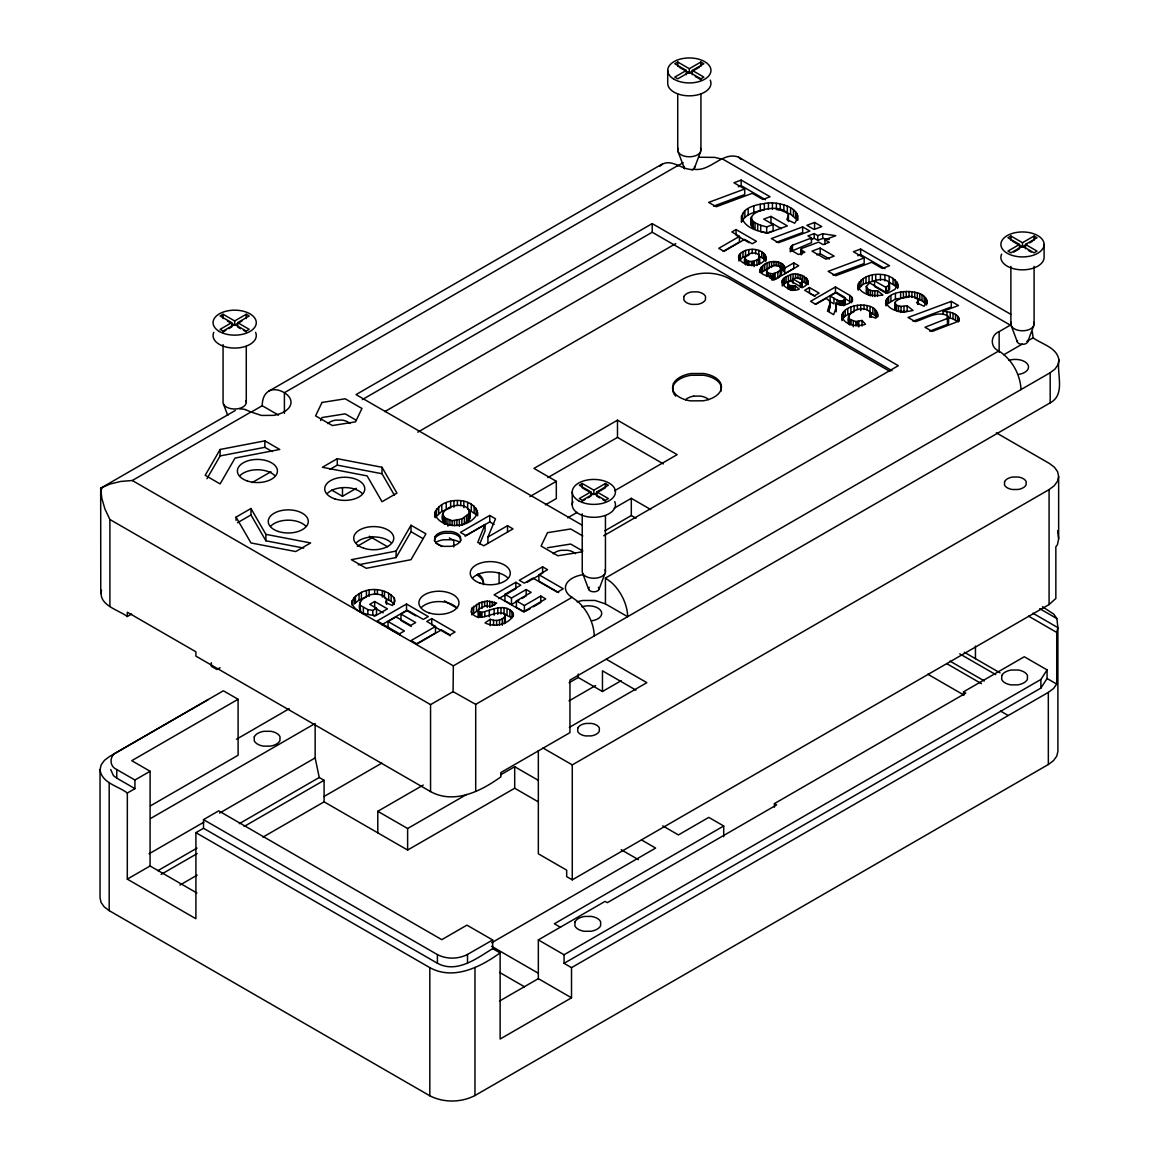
<?xml version="1.0" encoding="UTF-8"?>
<svg xmlns="http://www.w3.org/2000/svg" width="1159" height="1159" viewBox="0 0 1159 1159"><rect width="100%" height="100%" fill="white"/><g stroke="black" fill="none" stroke-linecap="round" stroke-linejoin="round"><path stroke-width="1.5" d="M238.088 699.283L131.764 760.681L150.105 771.271L134.937 780.021L134.937 788.642L116.769 778.153L116.784 769.547C108.888 766.273 109.279 755.32 117.059 752.162L223.368 690.778L238.088 699.283L238.117 755.248L150.525 805.809M203.506 828.265L437.407 963.245C456.762 973.806 476.871 958.348 492.662 948.613L492.662 939.978L466.947 925.143L441.782 939.659L218.689 810.851L203.506 819.616L203.506 828.265L195.914 832.64L195.9 918.739L127.302 879.13L127.345 793.031L134.937 788.642M127.302 879.13L150.076 865.976L150.105 771.271M262.977 837.117L324.1 801.84L324.1 780.311L319.247 777.501L315.147 757.914L315.147 723.477L150.598 818.471M437.407 963.245L437.407 954.61L203.506 819.616M467.512 963.1L467.512 954.451L492.662 939.978M479.261 602.999L471.771 608.33L471.771 614.792L479.261 609.46L479.261 602.999L487.258 601.014L496.646 603.057L490.981 606.621L486.099 605.679L479.333 608.765L478.377 610.228L478.464 617.544L478.377 610.228M473.64 612.821L473.64 606.374M476.523 610.865L476.523 604.418M479.261 616.66L478.464 611.083M480.449 617.095L480.449 612.242L479.261 611.822M481.927 617.182L481.927 612.329C491.691 610.054 505.788 602.506 513.205 613.256L513.437 615.342C508.265 624.86 494.487 627.57 485.041 622.919L490.243 619.268C495.241 621.47 502.513 620.746 505.367 615.632L505.15 614.241C495.154 608.33 479.623 625.165 471.076 612.169L471.771 608.33M481.97 608.432L481.97 601.97M484.621 606.143L484.621 601.304M484.81 616.631L484.81 611.778M487.258 607.475L487.258 601.014M489.33 616.791L489.33 610.329M489.793 607.519L489.793 601.057M490.243 625.73L490.243 619.268M492.213 606.258L492.213 601.42M493.546 625.107L493.546 620.268M494.125 615.212L494.125 608.75M494.487 605.302L494.487 602.072M496.617 625.353L496.617 620.514M497.819 614.313L497.819 607.852M499.5 624.86L499.5 620.022M500.963 613.995L500.963 607.533M502.267 625.281L502.267 618.819M504.049 607.707L504.049 614.169L511.974 617.79L511.974 611.344M504.469 617.196L504.469 623.658L505.367 615.632M524.39 605.505L524.39 611.966L516.407 607.359L516.407 600.898L524.39 605.505L540.775 596.045L545.715 598.899L523.419 611.778L494.082 594.857L515.827 582.296L520.797 585.165L504.962 594.292L504.962 600.753L511.467 604.505L518.826 600.261M505.15 614.241L505.367 622.093M507.034 614.878L507.034 608.417M509.888 616.182L509.888 609.721M511.467 604.505L511.467 598.044L526.2 589.554L531.141 592.408L516.407 600.898M513.205 616.487L513.205 613.256M515.827 582.296L515.827 588.758L498.747 598.623M526.2 596.001L526.2 589.554M538.892 574.705L563.26 588.772L557.349 592.191L532.981 578.124L524.274 583.151L519.319 580.282L542.615 566.823L547.584 569.692L538.892 574.705L538.892 581.166L558.696 592.597M540.775 596.045L540.775 602.506L533.328 606.809M542.615 573.285L542.615 566.823M1032.321 331.575L1033.089 337.82C1041.898 344.31 1057.08 347.41 1058.964 360.087C1056.486 373.777 1065.816 394.509 1050.17 402.868L569.953 680.116L569.953 732.647L500.847 772.546L500.847 776.849C481.217 791.061 454.314 804.65 430.554 791.597L430.554 704.629L453.097 691.648L453.343 665.86L572.039 597.349L577.776 601.521A31.235 18.037 60 0 1 591.235 621.311A31.872 18.399 60 0 1 594.219 635.972M359.884 602.839L360.608 611.966C353.292 596.813 378.877 587.729 386.642 599.406L385.57 602.723L392.553 605.476L395.074 601.072L394.248 598.001C383.788 585.903 360.652 586.7 352.249 600.623L352.046 603.709C355.799 612.633 367.113 614.792 375.762 615.617L387.454 608.866L374.69 601.492L369.75 604.346L376.53 608.272L376.53 614.719L374.038 616.153M885.795 304.745C882.55 286.056 937.588 287.78 924.056 306.251L916.523 302.716L917.928 301.369L917.812 298.906C911.22 294.024 901.615 297.182 895.487 301.47L894.849 308.439L896.486 310.815L896.486 305.208L894.849 302.832M788.41 215.255L786.86 219.602L794.668 223.209C806.2 207.722 775.53 200.435 764.361 203.549C728.374 208.229 740.789 230.829 768.823 232.785L787.367 225.889L770.967 216.414L763.752 219.109L773.096 224.513L773.096 230.8L766.693 233.191L760.695 231.568L760.695 225.281C731.141 214.763 782.528 199.305 788.41 215.255L788.41 221.543M841.811 318.725C839.507 301.166 883.897 300.094 875.871 318.203L869.554 315.929L870.699 313.06C864.15 302.803 841.492 313.002 849.851 324.984L849.851 319.391L848.518 316.45M830.061 302.093L829.134 311.38L829.945 301.297L826.164 298.327L815.777 304.324L810.59 301.326L835.48 286.954L849.764 295.4L851.691 297.095L852.285 300.195C848.939 305.686 841.072 305.643 835.784 303.194L836.32 310.25M996.32 432.829L1049.503 463.528L1054.516 467.323L1057.631 471.756L1058.645 476.523L1058.645 538.761L1057.486 544.585L1055.849 546.816L1055.849 598.479L1049.083 604.549L572.271 879.84L566.679 876.624L566.679 870.163L538.341 853.792L538.341 750.728M765.998 257.356C762.506 268.207 742.441 267.715 738.515 257.298L738.935 255.342C744.86 246.186 766.563 247.142 765.998 260.167M857.935 288.258C858.515 270.192 896.849 269.352 897.906 287.36M829.134 305.788L827.468 311.076L833.654 314.654L836.175 307.657L835.784 303.194M766.736 275.567L766.577 276.422L766.736 269.975C769.808 265.947 776.834 263.484 780.876 267.497C783.933 273.944 778.631 279.203 772.488 279.435L772.488 273.828L777.863 272.104L781.18 268.845M1058.964 360.087L1058.022 364.737L1055.023 369.04L1050.17 372.734L475.712 704.382L453.097 691.648M897.906 284.563L894.893 289.402L887.562 293.27L869.554 282.883L866.266 286.505L866.266 292.097L868.381 295.139L868.381 289.533L866.266 286.505M434.654 516.697C435.016 496.168 477.436 494.241 477.667 515.769M477.667 512.539C471.684 528.823 440.507 530.561 434.654 513.48M790.25 251.691L790.655 246.809L792.466 245.259L811.459 237.943L811.459 242.68L790.655 251.546L790.655 246.809M131.59 614.053L127.316 616.516C118.508 609.88 97.964 605.186 101.528 590.293M1042.521 606.751L1053.763 614.14L1056.878 618.573L1057.892 627.642L1057.892 751.423L1056.733 756.19L1053.473 760.666L1048.344 764.505L474.973 1095.53C461.123 1102.687 443.723 1102.904 429.815 1095.777L109.192 910.626L104.18 906.831L101.05 902.412L100.036 897.645L100.036 769.562L101.195 764.781L104.455 760.318L109.598 756.479L208.33 699.543M434.321 540.702L434.813 538.718A13.633 7.867 0 0 1 444.303 533.241L451.184 533.212A12.981 7.49 0 0 1 460.514 538.587L460.934 540.572M672.553 389.033L673.437 385.368A25.078 14.488 0 0 1 690.909 375.284L703.571 375.226A23.89 13.792 0 0 1 720.724 385.121L720.912 391.22M755.06 222.803L755.06 229.091L751.278 225.512L751.351 216.776M1058.645 476.523L1057.486 481.289L1054.226 485.751L1049.083 489.605L572.271 764.897L542.963 747.975M492.662 948.613L500.137 952.872L500.137 1039.029L571.517 997.812L571.517 967.649L1048.33 692.387L1053.473 688.547L1056.733 684.085L1056.733 632.423L1057.892 627.642L1032.944 613.227M800.956 249.026L800.811 254.299L801.535 248.548L818.631 242.086L823.035 244.621L829.293 242.274L824.918 239.754L824.918 244.491M760.043 272.524C759.203 260.992 781.919 256.95 784.817 268.062L793.785 262.89L798.696 265.73L773.806 280.101L769.243 277.465L771.894 275.929L771.894 280.13M745.208 256.994L744.991 263.383C741.427 254.821 754.06 249.866 759.275 255.313L758.913 263.948L759.667 256.776M442.839 513.988L444.578 517.783L444.578 524.245C431.076 504.498 477.436 496.052 469.265 519.826L461.862 525.389L461.862 518.928L469.265 513.379M787.787 283.158L789.453 285.476L795.161 285.795L799.261 289.084C789.974 294.024 773.096 280.84 788.381 275.799C796.653 269.366 817.37 280.521 802.231 287.678L789.902 280.565L787.787 283.158L787.787 288.765L788.337 281.84M359.884 609.286L360.348 601.405M469.265 519.826L469.583 510.684M929.692 331.155L947.439 324.39L948.381 323.607L948.279 316.233C937.761 309.772 925.447 318.986 915.219 321.623L908.048 317.479L951.278 301.383L958.464 305.527L943.049 311.249L943.049 314.046M948.381 323.607L948.67 317.131M943.049 311.249C948.497 311.974 956.624 312.481 958.855 318.45L956.016 322.245L932.198 331.431L925.027 327.287L948.381 318.015M848.924 320.927L848.576 323.086M694.429 168.084L700.543 151.815M598.928 589.569L605.041 573.285M1027.584 342.093L1033.698 325.824M487.939 537.023L495.516 518.783L489.75 515.451L460.427 532.387L465.932 535.559L485.056 524.52L477.754 542.398L483.694 545.817L513.017 528.895L507.526 525.708L487.939 537.023L487.939 543.484M479.739 543.977L485.056 530.981L485.056 524.52M802.318 280.724L801.782 287.548L801.956 279.58L797.03 277.74L792.915 278.928L800.261 283.173L800.261 287.374M845.172 298.645L844.795 299.457C840.072 303.615 834.393 298.109 830.134 296.023L836.45 292.387L844.187 296.95L845.172 298.645L844.795 305.049L844.954 297.791M894.849 308.439L895.487 307.077M764.361 203.549L764.361 209.837C756.03 211.546 745.367 213.72 741.427 222.209L741.427 215.922M320.565 420.529L321.985 417.544L345.165 413.85L355.842 420.007M582.47 549.076L581.05 552.046L557.856 555.755L541.079 546.063L547.483 532.676L570.677 528.968L582.876 536.023M888.649 290.895L888.967 282.188C885.157 278.464 879.116 279.174 874.523 280.855L874.523 286.447L885.751 292.923L889.446 289.301L889.446 283.694M875.711 274.813L875.711 280.42L863.281 284.1L858.239 289.185L858.239 283.593M220.109 449.475L205.201 475.306L220.109 483.911L235.031 458.08L279.768 449.475L264.86 440.855L220.109 449.475L220.109 455.936L206.954 478.725M396.103 551.076L411.01 525.244L425.933 533.85L411.01 559.681L366.273 568.301L351.365 559.681L396.103 551.076L396.103 557.537L358.247 564.824M396.103 557.537L411.01 531.706L411.01 525.244M854.125 305.976L854.125 311.568L845.201 316.001L842.216 319.623L842.216 314.031M435.147 517.696L441.782 511.351L450.648 507.787L450.648 501.325M478.377 616.675L479.319 615.212M571.517 997.812L538.341 978.66L538.341 939.906L564.056 954.755L1040.883 679.478L1047.07 669.888L1024.31 656.747L963.549 691.822L963.549 695.386M571.517 967.649L564.056 963.346L1040.883 688.084L1047.07 678.508L1047.07 669.888M745.208 262.6L745.628 250.431M793.089 280.072L786.106 282.535L782.238 285.969L782.238 280.362M748.801 249.649L748.801 255.241L742.991 257.197L738.935 260.934L738.935 255.342M366.432 590.568L366.432 597.03L359.058 600.043L354.046 604.056L354.046 597.595M909.062 291.46L909.062 297.052L895.429 299.065L887.041 304.238L887.041 298.645M659.935 166.201C670.322 156.103 682.55 171.46 694.458 169.344C710.887 171.445 722.318 151.336 738.442 157.073L1010.836 314.335M769.33 262.369L769.33 267.961L761.318 272.597L761.318 267.005M800.261 283.173L801.782 281.956M744.991 257.791L745.382 259.254C748.989 263.064 755.465 261.63 758.913 258.341M874.523 280.855L885.751 287.331L888.649 285.302M240.536 328.634L237.653 326.968L237.653 322.666L249.214 315.987L246.23 314.263L234.669 320.942L223.107 314.263L220.123 315.987L231.684 322.666L231.684 326.968L228.801 328.634M692.314 74.741L692.314 70.438L703.875 63.759L700.891 62.035L689.33 68.714L677.769 62.035L674.784 63.759L686.345 70.438L686.345 74.741M231.684 322.666L220.123 329.33L223.107 331.054L234.669 324.375L246.23 331.054L249.214 329.33L237.653 322.666M223.021 331.967L225.904 330.301M227.439 321.072L234.669 325.244L241.898 321.072M686.345 70.438L674.784 77.102L677.769 78.826L689.33 72.148L700.891 78.826L703.875 77.102L692.314 70.438M679.217 67.179L689.33 73.017L699.442 67.179M100.761 593.48L100.688 488.2L235.306 410.474M251.59 411.865L262.224 405.722A31.858 18.399 60 0 1 268.729 391.191L662.282 163.984M109.902 606.461L109.902 519.493L104.918 508.975L101.818 498.312L100.688 488.2L109.946 484.056L120.724 481.434L132.3 480.507L250.996 411.996L261.441 415.444L273.553 415.371A23.991 13.85 0 0 0 290.257 405.722C293.589 398.015 285.201 392.017 278.667 390.25A31.293 18.066 60 0 0 268.729 391.191M677.972 165.476L284.404 392.698L284.404 413.357M677.146 166.172L683.245 162.651M603.68 535.791L898.297 365.693L652.213 223.615L356.03 394.611L581.746 524.926M362.303 399.609L652.213 232.235L892.024 370.692M252.111 482.608L270.916 471.742M384.788 411.604L675.784 243.593M236.059 520.348L236.059 517.117L250.967 508.511L265.889 534.342L265.889 540.804L303.745 548.077M337.283 458.674L322.376 467.28L367.113 475.9L382.021 501.731L396.943 493.111L382.021 467.28L337.283 458.674L337.283 465.136L329.822 469.438M739.456 236.378L718.768 248.316L723.955 251.315L744.629 239.377L752.234 243.767L756.45 241.333L736.052 229.554L731.836 231.988L739.456 236.378L739.456 241.985L723.202 251.358M237.552 522.709L250.967 514.958L250.967 508.511M417.791 432.148L683.694 278.638C697.544 271.481 714.944 271.264 728.852 278.406L889.953 371.416M331.735 490.083L342.485 496.298L356.32 488.316M780.166 262.644L780.166 268.251L784.223 271.134L784.817 273.654L793.785 268.482L793.785 262.89M357.262 546.309L372.894 537.298M809.446 287.504L804.679 290.257L814.342 295.835L819.109 293.082L809.446 287.504L809.446 293.097L814.965 296.284M815.255 304.238L835.48 292.561L835.48 286.954M614.603 490.735L677.146 454.632L617.486 420.181L533.951 468.41L556.32 481.333L556.32 498.558L545.382 504.875M547.874 477.595L617.486 437.407L663.383 463.904M220.065 667.729L216.936 669.525L211.344 666.295L211.344 662.716M529.924 496.574L556.32 481.333M465.063 536.168L489.75 521.912L489.75 515.451M599.71 497.877L596.827 496.211L596.827 491.909L608.374 485.23L605.404 483.506L593.843 490.185L582.282 483.506L579.297 485.23L590.858 491.909L590.858 496.211L587.961 497.877M1025.469 248.736L1025.469 244.433L1037.03 237.754L1034.045 236.045L1022.484 242.709L1010.923 236.045L1007.939 237.754L1019.5 244.433L1019.5 248.736L1013.719 252.083M360.608 605.505L367.823 609.591L372.807 610.416L376.53 608.272M590.858 491.909L579.297 498.573L582.282 500.297L593.843 493.633L605.404 500.297L608.374 498.573L596.827 491.909M1019.5 244.433L1007.939 251.112L1010.923 252.836L1022.484 246.157L1034.045 252.836L1037.03 251.112L1025.469 244.433M582.195 501.21L585.078 499.543M582.282 483.506L582.282 487.809L593.843 494.487L605.404 487.809L605.404 483.506M1012.372 241.173L1022.484 247.012L1026.816 244.52M1029.714 242.854L1032.597 241.173M406.519 604.013L377.182 620.949L399.493 633.828L404.433 630.974L388.048 621.514L396.03 616.907L410.75 625.396L415.69 622.557L400.971 614.053L407.475 610.3L423.296 619.428L428.265 616.574L406.519 604.013L406.519 610.474L415.835 615.849M381.818 624.73L406.519 610.474M567.693 517.827L577.066 512.408M614.198 508.193L631.307 498.312L650.692 509.511M435.48 626.468L411.112 640.536L417.037 643.955L441.405 629.888L450.083 634.9L455.052 632.032L431.742 618.573L426.773 621.441L435.48 626.468L435.48 632.93L417.211 643.477M236.494 739.239L289.199 708.743M604.868 530.808L631.307 515.538L636.016 518.218M527.084 582.253L541.065 574.183M521.782 598.551L524.723 596.856M1021.021 389.569C1020.268 374.125 1011.735 359.073 998.623 350.829C989.8 347.178 990.452 334.951 999.145 331.619L1010.344 325.143L722.274 158.841M525.882 611.112L530.358 608.533M605.447 578.051L611.184 582.238A31.25 18.037 60 0 1 621.123 594.639A31.872 18.399 60 0 1 627.627 616.689L605.447 603.882L605.447 578.051L998.841 350.931M1003.766 354.77L1022.296 344.064M1026.917 341.383L1033.089 337.82M149.033 853.821L203.883 822.151M219.558 813.111L315.147 757.914M157.827 870.699L197.016 848.084M239.319 823.658L319.247 777.501M161.115 874.408L197.16 853.589M244.172 826.454L324.1 780.311M323.883 796.581L381.862 763.1M179.92 885.07L197.16 875.117M569.112 682.752L578.225 677.493L602.463 691.488L621.21 680.666M377.791 832.828L377.791 811.3L423.223 785.063M568.968 700.934L595.596 685.548M569.33 727.403L646.838 682.665L606.302 659.254M377.791 811.3L407.62 828.526L466.584 794.48M500.731 774.763L514.697 766.707L538.182 780.268M324.1 801.84L407.62 850.054L514.697 788.236L538.182 801.796M491.706 942.716L655.632 848.069L641.535 839.942M195.914 832.64L429.815 967.635C453.575 980.702 480.507 967.084 500.137 952.872M723.709 836.755L723.709 825.99L554.35 923.766L560.565 927.359M538.341 939.906L605.07 901.383L607.302 902.673L776.646 804.897L774.415 803.607L774.415 807.171M774.415 803.607L965.795 693.111L963.549 691.822M499.543 1001.057L538.341 978.66M467.512 954.451C458.269 959.232 446.679 959.377 437.407 954.61M444.578 517.783L452.14 520.681L461.862 518.928M760.695 225.281L766.693 226.918L773.096 224.513M824.918 239.754L835.769 235.712L822.745 233.727L817.747 235.61L814.241 233.582L807.982 235.929L811.459 237.943M811.112 239.493L814.241 238.319L817.747 240.348L822.745 238.464L829.264 239.449M744.701 188.989L708.685 202.39L716.248 206.751L752.234 193.336L762.839 199.449L770.054 196.755L741.166 180.08L733.951 182.774L744.701 188.989L744.701 194.582L713.596 206.157M738.283 186.758L741.166 185.672L765.491 199.725M802.665 226.903L771.358 238.566L778.529 242.709L809.851 231.047L802.665 226.903L802.665 232.495L776.298 242.318M814.574 222.456L806.91 225.324L814.082 229.468L821.745 226.599L814.574 222.456L814.574 228.048M820.195 248.084L812.024 251.126L825.961 259.167L834.118 256.125L820.195 248.084L820.195 253.676L829.482 259.036M816.921 254.893L820.195 253.676M864.165 257.95L828.149 271.351L835.697 275.712L871.698 262.296L882.289 268.424L889.518 265.73L860.63 249.055L853.415 251.749L864.165 257.95L864.165 263.557L833.06 275.132M857.747 255.719L860.63 254.647L884.954 268.685M913.031 321.231L951.278 306.99L951.278 301.383M849.851 319.391L855.893 321.55L862.035 320.463L865.512 324.259C857.428 327.157 844.085 325.592 841.811 315.929M220.109 455.936L264.86 447.316L272.322 451.619M896.486 305.208L901.036 306.44L907.164 305.773L913.06 310.438C903.933 312.742 889.504 312.206 885.795 301.948M898.486 306.019L898.486 311.612L903.977 311.974L907.164 311.38L907.164 305.773M547.483 547.743L570.677 544.049L582.876 551.09M868.381 289.533L872.452 290.866L877.537 290.692L882.926 294.994C874.263 296.588 860.688 295.371 857.935 285.462M693.705 396.146L700.587 396.103A12.981 7.49 0 0 1 708.613 399.638M698.616 157.233L714.755 157.378L722.318 159.247M771.894 275.929C767.519 276.277 760.347 275.234 760.043 269.728M480.449 612.242L481.927 612.329M766.577 270.829L768.185 272.973L772.488 273.828M777.66 209.851L780.224 210.257L780.224 203.97M337.283 465.136L382.021 473.741L394.306 495.023M265.889 534.342L310.626 542.948L295.719 551.554L250.967 542.948L236.059 517.117M946.975 317.291L953.017 318.841L957.986 321.985L957.986 316.393M781.427 210.576L790.597 214.198L797.102 219.819L797.102 213.531M926.678 304.933L922.028 300.717L914.726 297.892L914.726 292.3M245.259 409.547L250.996 411.996M605.447 603.882L595.002 600.434L582.89 600.492A23.991 13.85 0 0 0 577.211 601.883M100.688 488.2L101.934 488.765M765.708 261.456L763.593 258.689L758.841 256.096L758.841 250.503M889.127 282.115L896.718 286.939L896.718 281.347M394.248 598.001L394.248 604.447L391.134 601.333L384.469 597.74L384.469 591.278M807.229 278.87L807.229 284.462L802.26 281.014L802.26 275.422M476.146 508.178L476.146 514.639L467.656 508.902L467.656 502.455M870.09 312.307L876.465 316.508L876.465 310.916M800.811 249.562L804.81 252.198L798.522 254.531L791.438 250.445L790.25 248.533M1028.352 250.402L1031.249 252.083M695.197 76.407L700.978 79.739M781.412 228.729L770.967 222.702L770.967 216.414M749.163 242.724L736.052 235.147L736.052 229.554M835.48 292.561L851.691 302.687M1039.724 608.663L1056.878 618.573M1028.598 616.168L1056.733 632.423M1047.07 678.508L1056.733 684.085M964.274 652.227L1000.014 672.857M959.753 653.85L995.711 674.61M950.003 661.137L984.368 680.97M946.975 663.759L981.47 683.665M1000.637 711.119L1008.084 715.436M927.837 674.234L963.795 694.994M602.608 499.543L605.491 501.21M243.433 330.301L246.316 331.967M489.75 521.912L494.082 524.404M262.224 405.722L278.493 415.11M449.33 537.935L453.806 540.529L453.806 546.976M435.9 543.107L441.869 546.555M411.01 531.706L422.948 538.587M504.962 594.292L511.467 598.044M369.344 536.226L387.584 546.758M635.929 690.141L602.463 670.815L602.463 691.488M444.361 600.84L456.907 608.084M433.292 625.932L450.387 635.798M411.286 626.454L400.971 620.514L400.971 614.053M383.194 612.865L374.69 607.953L374.69 601.492M399.971 634.842L388.048 627.975L388.048 621.514M132.3 480.507L453.343 665.86M723.709 825.99L708.786 817.385L678.421 834.929L662.76 825.874M109.902 519.493L430.554 704.629M621.181 849.706L638.406 859.659M430.554 791.597L195.9 656.124L195.9 651.807L127.316 612.213L127.316 616.516M491.648 946.295L537.79 972.937M499.515 972.372L524.52 986.802M116.784 769.547L134.937 780.021M100.036 769.562C101.601 783.107 118.261 786.019 127.345 793.031M150.076 865.976L196.856 892.981M572.039 597.349C567.504 594.871 563.738 589.511 566.172 584.324A23.991 13.85 0 0 1 582.89 574.676M116.769 778.153L113.437 775.632L110.684 769.504M738.442 157.073L740.833 159.261M844.187 302.542L845.172 304.238M759.667 262.383L758.696 254.676M830.061 307.686L829.54 300.601M250.967 514.958L265.889 540.804M1011.285 325.824L1017.399 342.093M678.131 151.815L684.245 168.084M582.629 573.285L588.743 589.569M223.455 404.042L227.743 415.429M889.446 289.301L889.127 276.523M802.318 286.316L801.956 279.58M780.876 273.089L781.18 274.451M1057.631 530.735L1058.645 538.761M672.799 390.25L673.321 392.684M483.636 582.948L482.854 579.283A23.89 13.792 0 0 0 478.044 573.893M483.636 584.672L482.854 581.007A23.89 13.792 0 0 0 476.624 574.705M469.699 518.464L468.989 509.453M442.941 521.811L443.26 512.582M1050.17 372.734L1050.17 402.868M1049.083 489.605L1049.083 604.549M1048.33 692.387L1048.344 764.505M1044.1 244.433A21.615 12.488 0 0 1 1011.677 255.241A21.615 12.488 0 0 1 1011.677 233.625A21.615 12.488 0 0 1 1044.1 244.433L1044.1 257.356A21.615 12.488 0 0 1 1019.659 269.728A21.615 12.488 0 0 1 1001.608 254.125M1040.883 679.478L1040.883 688.084M1034.089 266.367L1034.089 324.085M1034.045 236.045L1034.045 240.348M1022.484 242.709L1022.484 247.012M1010.923 236.045L1010.923 240.348M1010.88 266.367L1010.88 324.085M999.145 331.619L999.145 352.278M975.458 646.056L975.458 658.689M958.855 318.45L958.855 321.246M958.609 317.407L958.609 321.594M955.538 314.466L955.538 320.058M953.017 313.234L953.017 318.841M950.235 312.336L950.235 317.928M947.439 318.797L947.439 324.39M946.975 311.684L946.975 315.885M927.157 300.818L927.157 303.615M926.678 299.341L926.678 303.542M925.664 297.892L925.664 303.499M924.114 296.487L924.114 302.093M922.028 295.11L922.028 300.717M919.782 293.966L919.782 299.573M918.334 300.094L918.334 304.295M917.812 298.906L917.812 304.513M917.349 293.024L917.349 298.631M911.93 291.764L911.93 297.356M906.222 291.402L906.222 296.994M903.977 306.382L903.977 311.974M903.412 291.59L903.412 297.182M901.036 306.44L901.036 312.032M900.63 292.025L900.63 297.631M897.617 282.926L897.617 288.519M895.429 293.473L895.429 299.065M895.212 279.841L895.212 285.433M895.226 304.122L895.226 309.714M893.067 278.392L893.067 283.998M890.894 295.574L890.894 301.166M888.649 297.081L888.649 302.673M886.476 286.939L886.476 292.532M886.099 300.268L886.099 305.86M885.751 287.331L885.751 292.923M884.911 275.291L884.911 280.884M880.449 274.726L880.449 280.319M877.827 314.031L877.827 316.827M877.537 290.692L877.537 296.284M877.421 312.437L877.421 316.639M874.871 290.952L874.871 296.559M874.944 309.453L874.944 315.045M872.872 308.062L872.872 313.654M872.452 290.866L872.452 296.458M872.263 275.291L872.263 280.884M870.699 313.06L870.699 317.262M870.583 314.524L870.583 317.32M870.293 290.387L870.293 295.98M870.09 306.7L869.945 317.247M869.033 276.059L869.033 281.651M867.149 305.744L867.149 309.946M866.758 288.156L866.758 293.749M866.034 277.131L866.048 282.724M864.02 305.179L864.02 309.381M863.281 278.508L863.281 284.1M862.035 320.463L862.035 326.056M860.92 280.116L860.92 285.708M860.731 305.02L860.731 310.612M860.63 249.055L860.63 254.647M859.239 281.811L859.239 287.403M858.805 321.333L858.805 326.939M858.297 287.331L858.297 290.127M857.399 305.281L857.399 309.482M857.312 321.521L857.312 325.722M855.893 321.55L855.893 325.737M853.299 321.159L853.299 326.751M852.444 298.602L852.444 301.398M851.691 297.095L851.691 301.297M851.068 320.232L851.068 324.433M850.909 307.106L850.909 312.713M849.764 295.4L849.764 301.007M848.924 315.32L849.025 324.071M847.78 308.685L847.78 314.277M845.201 310.409L845.201 316.001M843.824 300.21L843.824 305.802M843.346 312.191L843.346 317.783M842.665 300.732L842.665 304.933M842.086 317.798L842.086 320.608M841.434 300.992L841.434 305.179M840.174 300.992L840.174 305.194M838.928 300.76L838.928 304.947M837.073 299.949L837.073 304.151M836.32 304.658L836.32 307.454M836.175 307.657L836.175 311.858M833.973 298.24L833.973 303.846L830.134 301.63L830.134 296.023M829.945 301.297L829.945 306.889M822.745 233.727L822.745 238.464M817.747 235.61L817.747 240.348M814.241 233.582L814.241 238.319M808.084 281.651L808.084 284.462M807.924 280.232L807.924 284.433M805.983 277.58L805.983 283.173M804.187 276.349L804.187 281.941M802.274 250.923L802.274 254.082M801.217 250.185L801.217 254.922M800.174 274.77L800.174 278.957M797.943 274.379L797.943 278.58M797.914 215.444L797.914 220.167M795.596 211.633L795.596 217.921M795.538 274.277L795.538 278.479M795.161 285.795L795.161 289.996M793.437 209.765L793.437 216.052M793.495 286.186L793.495 290.387M793.089 274.48L792.915 283.129M792.466 245.259L792.466 249.996M792.003 286.244L792.003 290.445M790.699 274.987L790.699 280.579M790.597 207.91L790.597 214.198M790.67 286.012L790.67 290.199M789.453 285.476L789.453 289.678M788.381 275.799L788.381 281.405M788.192 284.404L788.192 288.605M787.323 206.259L787.323 212.546M786.106 276.943L786.106 282.535M784.73 266.744L784.817 273.654M784.426 278.044L784.426 283.636M784.223 265.541L784.223 271.134M783.861 204.94L783.861 211.228M783.281 264.455L783.281 270.061M783.136 279.189L783.136 284.781M781.934 263.499L781.934 269.091M780.876 267.497L780.891 275.205M780.239 270.395L780.239 275.987M778.24 262.05L778.24 266.251M777.863 272.104L777.863 277.696M776.385 203.347L776.385 209.634M776.168 261.717L776.168 265.918M775.125 273.336L775.125 278.928M773.937 261.63L773.937 265.831M773.792 273.683L773.792 279.276M772.43 203.071L772.43 209.359M771.633 261.833L771.633 267.439M770.112 273.683L770.112 276.479M768.431 203.144L768.431 209.431M768.185 272.973L768.185 275.77M767.301 272.322L767.301 276.523M767.041 263.209L767.041 268.801M766.693 226.918L766.693 233.191M765.708 255.864L765.708 260.051M764.911 254.429L764.911 260.036M764.737 264.368L764.737 269.975M763.593 253.097L763.593 258.689M762.767 265.672L762.767 271.278M761.738 251.836L761.738 257.428M760.42 268.352L760.42 272.553M760.261 204.288L760.261 210.576M759.449 257.559L759.449 263.165M759.275 255.313L759.275 260.92M757.682 224.122L757.682 230.409M756.899 259.891L756.899 265.483M755.625 249.663L755.625 253.85M754.176 261.079L754.176 266.671M753.799 206.186L753.799 212.459M753.292 221.63L753.292 227.903M752.814 261.398L752.814 265.599M752.22 249.359L752.22 253.546M752.032 220.427L752.032 226.715M751.452 261.528L751.452 265.715M751.278 219.225L751.278 225.512M751.046 218.008L751.046 224.295M748.917 261.297L748.931 265.498M748.192 208.808L748.192 215.096M747.816 260.963L747.816 265.165M746.802 260.485L746.802 264.687M745.382 259.254L745.382 264.846M744.86 211.083L744.86 217.37M742.991 251.604L742.991 257.197M742.6 213.459L742.6 219.746M741.166 180.08L741.166 185.672M740.427 253.43L740.427 259.036M700.891 62.035L700.891 66.338M700.934 94.169L700.934 150.076M689.33 68.714L689.33 73.017M677.769 62.035L677.769 66.338M677.725 94.169L677.725 150.076M667.714 70.438L667.714 83.347A21.615 12.488 0 0 0 692.155 95.719A21.615 12.488 0 0 0 710.221 80.116M652.213 223.615L652.213 232.235M631.307 498.312L631.307 515.538M617.486 420.181L617.486 437.407M605.447 515.639L605.447 571.561M593.843 490.185L593.843 494.487M582.238 513.843L582.238 571.561A11.604 6.693 0 0 0 595.349 578.196A11.604 6.693 0 0 0 605.041 569.822M578.225 674.045L578.225 677.493M572.227 491.909L572.227 504.817M572.271 764.897L572.271 879.84M564.056 954.755L564.056 963.346M514.697 766.707L514.697 788.236M507.526 525.708L507.526 532.169M499.094 572.923L499.094 583.267M477.32 510.308L477.32 515.147M475.712 704.382L475.712 791.365M474.973 967.403L474.973 1095.53M474.132 506.15L474.132 512.611M471.307 504.223L471.307 510.684M468.236 514.77L468.236 521.231M466.613 516.19L466.613 522.637M464.397 517.624L464.397 524.085M463.832 501.253L463.832 507.7M460.76 500.731L460.76 505.585M459.355 519.869L459.355 526.331M457.399 500.587L457.399 505.425M456.892 520.478L456.892 525.317M454.473 520.739L454.473 525.578M453.951 500.789L453.951 507.236M452.14 520.681L452.14 525.52M449.967 520.348L449.967 525.186M447.953 519.739L447.953 526.2M446.244 502.716L446.244 509.178M446.099 518.855L446.099 523.694M443.52 516.61L443.52 523.071M441.782 504.904L441.782 511.351M438.71 506.947L438.71 513.408M436.494 509.062L436.494 515.523M435.147 511.235L435.147 516.088M431.742 618.573L431.742 625.034M429.815 967.635L429.815 1095.777M407.62 828.526L407.62 850.054M391.134 594.871L391.134 601.333M388.685 593.292L388.685 599.754M386.642 599.406L386.613 604.317M382.34 590.583L382.34 597.044M382.021 467.28L382.021 473.741M377.414 589.685L377.414 594.538M374.632 589.54L374.632 594.393M372.807 610.416L372.807 615.255M369.127 589.989L369.127 596.45M367.823 609.591L367.823 614.429M363.361 607.852L363.361 614.313M361.405 592.365L361.405 598.826M359.058 593.582L359.058 600.043M355.422 596.175L355.422 602.637M352.249 600.623L352.249 605.462M342.485 487.678L342.485 496.298M264.86 440.855L264.86 447.316M246.23 314.263L246.23 318.566M246.273 346.396L246.273 402.303M234.669 320.942L234.669 325.244M223.107 314.263L223.107 318.566M223.064 344.6L223.064 402.303A11.604 6.693 0 0 0 236.175 408.953A11.604 6.693 0 0 0 245.867 400.579M109.178 782.542L109.192 910.626M1027.584 340.514A5.273 3.042 0 0 1 1022.484 344.353A5.273 3.042 0 0 1 1017.399 340.514M1033.698 322.347A11.604 6.693 0 0 1 1022.484 330.779A11.604 6.693 0 0 1 1011.285 322.347M694.429 166.519A5.273 3.042 0 0 1 691.966 169.938M684.766 168.823A5.273 3.042 0 0 1 684.245 166.519M700.543 148.352A11.604 6.693 0 0 1 689.33 156.784A11.604 6.693 0 0 1 678.131 148.352M598.406 587.251A5.273 3.042 0 0 1 593.843 591.814A5.273 3.042 0 0 1 589.279 587.251M614.719 501.586A21.615 12.488 0 0 1 593.843 517.305A21.615 12.488 0 0 1 572.952 501.586M255.545 332.343A21.615 12.488 0 0 1 234.669 348.062A21.615 12.488 0 0 1 213.792 332.343M1008.736 360.42A13.184 7.606 0 0 1 1027.511 364.1A13.184 7.606 0 0 1 1018.732 374.371M459.775 542.238A16.617 9.591 0 0 0 452.184 539.732L443.375 539.775A17.443 10.069 0 0 0 435.697 542.369M327.765 423.6A13.082 7.562 0 0 1 335.574 420.137L342.18 420.094A12.459 7.2 0 0 1 349.888 423.484M553.263 553.799A13.082 7.562 0 0 1 561.072 550.322L567.678 550.293A12.459 7.2 0 0 1 575.386 553.683M239.899 409.026A31.293 18.066 60 0 1 245.244 409.547M581.934 606.838A13.184 7.606 0 0 1 600.695 610.518A13.184 7.606 0 0 1 591.93 620.775M240.043 475.552A20.036 11.576 0 0 1 274.755 475.552M327.389 493.357A20.036 11.576 0 0 1 362.086 493.357M270.902 525.969A20.036 11.576 0 0 1 305.614 525.969M356.378 542.716A20.036 11.576 0 0 1 391.09 542.716M472.901 577.718A20.036 11.576 0 0 1 507.599 577.718M421.572 607.359A20.036 11.576 0 0 1 456.269 607.359M685.563 399.768A13.633 7.867 0 0 1 693.705 396.146M675.711 396.088A23.89 13.792 0 0 1 673.944 393.857M254.299 736.791L254.241 740.775A12.981 7.49 0 0 0 263.557 746.15L270.453 746.121A13.633 7.867 0 0 0 279.942 740.644L280 736.66A12.981 7.49 0 0 0 270.684 731.286L263.803 731.315A13.633 7.867 0 0 0 254.299 736.791M434.813 537.008L434.755 540.992A12.981 7.49 0 0 0 444.071 546.367L450.952 546.338A13.633 7.867 0 0 0 460.456 540.847L460.514 536.878A12.981 7.49 0 0 0 451.199 531.503L444.303 531.532A13.633 7.867 0 0 0 434.813 537.008M577.761 728.055L577.704 731.401A10.909 6.302 0 0 0 585.541 735.922L591.322 735.893A11.445 6.606 0 0 0 599.29 731.286L599.348 727.939A10.909 6.302 0 0 0 591.51 723.419L585.73 723.462A11.445 6.606 0 0 0 577.761 728.055M683.897 296.516L683.853 299.862A10.909 6.302 0 0 0 691.677 304.382L697.457 304.353A11.445 6.606 0 0 0 705.44 299.746L705.498 296.4A10.909 6.302 0 0 0 697.66 291.88L691.88 291.909A11.445 6.606 0 0 0 683.897 296.516M673.437 383.643L672.553 387.309L673.321 390.96A23.89 13.792 0 0 0 690.474 400.869L703.151 400.797A25.078 14.488 0 0 0 720.608 390.713L721.506 387.048L720.724 383.397A23.89 13.792 0 0 0 703.585 373.502L690.909 373.56A25.078 14.488 0 0 0 673.437 383.643M574.965 921.927L574.893 925.896A12.981 7.49 0 0 0 584.223 931.285L591.104 931.242A13.633 7.867 0 0 0 600.594 925.766L600.666 921.796A12.981 7.49 0 0 0 591.336 916.407L584.455 916.45A13.633 7.867 0 0 0 574.965 921.927M1004.563 481.651L1004.505 484.984A10.909 6.302 0 0 0 1012.329 489.504L1018.124 489.475A11.445 6.606 0 0 0 1026.092 484.868L1026.15 481.536A10.909 6.302 0 0 0 1018.312 477.015L1012.531 477.044A11.445 6.606 0 0 0 1004.563 481.651M1001.753 675.523L1001.695 679.493A12.981 7.49 0 0 0 1011.01 684.882L1017.906 684.839A13.633 7.867 0 0 0 1027.396 679.362L1027.454 675.378A12.981 7.49 0 0 0 1018.138 670.003L1011.242 670.032A13.633 7.867 0 0 0 1001.753 675.523M321.985 402.477L315.581 415.864L332.358 425.556L355.538 421.847L361.956 408.461L345.165 398.783L321.985 402.477M674.045 79.261A21.615 12.488 0 0 0 710.221 73.669A21.615 12.488 0 0 0 683.738 58.37A21.615 12.488 0 0 0 674.045 79.261M578.558 500.731A21.615 12.488 0 0 0 614.719 495.139A21.615 12.488 0 0 0 588.25 479.855A21.615 12.488 0 0 0 578.558 500.731M219.384 331.488A21.615 12.488 0 0 0 255.545 325.896A21.615 12.488 0 0 0 229.076 310.598A21.615 12.488 0 0 0 219.384 331.488M334.719 498.834A20.036 11.576 0 0 0 364.781 488.808A20.036 11.576 0 0 0 334.719 478.797A20.036 11.576 0 0 0 334.719 498.834M278.232 531.445A20.036 11.576 0 0 0 308.294 521.42A20.036 11.576 0 0 0 278.232 511.409A20.036 11.576 0 0 0 278.232 531.445M247.389 481.014A20.036 11.576 0 0 0 277.436 471.003A20.036 11.576 0 0 0 247.389 460.978A20.036 11.576 0 0 0 247.389 481.014M363.709 548.178A20.036 11.576 0 0 0 393.77 538.167A20.036 11.576 0 0 0 363.709 528.142A20.036 11.576 0 0 0 363.709 548.178M480.232 583.194A20.036 11.576 0 0 0 510.293 573.169A20.036 11.576 0 0 0 480.232 563.158A20.036 11.576 0 0 0 480.232 583.194M428.902 612.821A20.036 11.576 0 0 0 458.964 602.81A20.036 11.576 0 0 0 428.902 592.785A20.036 11.576 0 0 0 428.902 612.821"/></g></svg>
